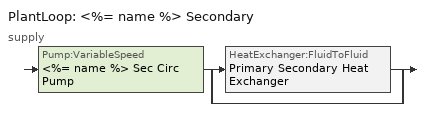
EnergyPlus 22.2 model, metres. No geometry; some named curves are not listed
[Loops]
PlantLoop '<%= name %> Secondary'
 supply: Pump:VariableSpeed '<%= name %> Sec Circ Pump' > split
  | HeatExchanger:FluidToFluid 'Primary Secondary Heat Exchanger'
  | bypass
[Sizing:Plant]
Name | Loop Type | Design Loop Exit Temperature {C} | Loop Design Temperature Difference {deltaC} | Design Loop Exit Temperature | Loop Design Temperature Difference
<%= name %> Secondary; <%= name %> | Cooling | <%= design_temp %> | <%= design_delta %>
<%= name %> Steam Loop | Steam |  |  | <%= 230|'F' %> | <%= 45|'deltaF' %>
[PlantLoop] Fluid Type=Water
Name | Plant Equipment Operation Scheme | Maximum Loop Temperature | Minimum Loop Temperature | Maximum Loop Flow Rate | Minimum Loop Flow Rate | Plant Loop Volume | Load Distribution Scheme | Maximum Loop Temperature {C} | Minimum Loop Temperature {C} | Maximum Loop Flow Rate {m3/s} | Minimum Loop Flow Rate {m3/s} | Plant Loop Volume {m3} | Plant Loop Demand Calculation Scheme | Common Pipe Simulation
<%= name %> Secondary | <%= name %> Sec Loop Operation Scheme List | 98 | 1 | autosize | 0 | AUTOSIZE | OPTIMAL
<%= name %> | <%= name %> Operation Schemes |  |  |  |  |  | Optimal | 98 | 1 | Autosize | 0 | Autosize | <%= ploop_demand_calc_scheme %> | <%= common_pipe_sim %>
[PlantEquipmentList]
<%= name %> Sec Heat Exchanger: Primary Secondary Heat Exchanger
<%= name %> Equipment List: <%= iv_equiplist %>
[PlantEquipmentOperation:CoolingLoad]
Name | Load Range 1 Lower Limit | Load Range 1 Upper Limit | Range 1 Equipment List | Load Range 1 Lower Limit {W} | Load Range 1 Upper Limit {W} | Priority Control 1 Equipment List
<%= name %> Sec Operation Scheme | 0 | 1000000000 | <%= name %> Sec Heat Exchanger
<%= name %> Operation Scheme |  |  |  | 0 | 100000000000000 | <%= name %> Equipment List
[PlantEquipmentOperationSchemes] Control Scheme 1 Schedule=<%= name %> Operation Schedule
Name | Control Scheme 1
<%= name %> Sec Loop Operation Scheme List | <%= name %> Sec Operation Scheme
<%= name %> Operation Schemes | <%= name %> Operation Scheme
[SetpointManager:Scheduled] Control Variable=Temperature
Name | Schedule | Setpoint Node or NodeList
<%= name %> Sec Loop Setpoint Manager | <%= name %> Supply Temperature Schedule | <%= name %> Sec Supply Outlet Node
<%= name %> Setpoint Manager | <%= name %> Supply Temperature Schedule | <%= name %> Setpoint Nodes
<%= name %> Chiller <%= i %> HW Setpoint Manager | <%= name %> Chiller <%= i %> HW Loop Temp Schedule | <%= name %> Heat <%= i %> Outlet Node
<%= name %> Chiller Heat Recovery Setpoint Manager; <%= name %> Chiller Heat Recovery Setpoint Manager | <%= name %> Chiller Heat Recovery Supply Temperature Schedule | Heat Recovery Chiller Chiller Outlet Node
<%= name %> Sec Loop Setpoint Manager | <%= name %> Supply Temperature Schedule | <%= name %> Demand Inlet Node
[HeatExchanger:FluidToFluid] Heat Exchange Model Type=Ideal
Name | Loop Demand Side Design Flow Rate | Loop Supply Side Design Flow Rate {m3/s} | Heat Exchanger U-Factor Times Area Value {W/K} | Control Type | Minimum Temperature Difference to Activate Heat Exchanger {deltaC} | Heat Transfer Metering End Use Type | Component Override Cooling Control Temperature Mode | Sizing Factor | Availability Schedule | Loop Demand Side Design Flow Rate {m3/s} | Heat Exchanger U-Factor Times Area Value {W/k}
Primary Secondary Heat Exchanger | autosize | autosize | autosize | UncontrolledOn | 0.01 | LoopToLoop | Loop | 1
<%= name %> Free Cooling HX |  | Autosize |  | CoolingSetpointModulated | 0.001 | FreeCooling |  |  | <%= name %> Operation Schedule | Autosize | Autosize
[SetpointManager:OutdoorAirReset]
<%= name %> Setpoint Manager: Control Variable=Temperature; Setpoint at Outdoor Low Temperature=<%= supply_temp_at_lo %>; Outdoor Low Temperature=<%= lo_outdoor_temp %>; Setpoint at Outdoor High Temperature=<%= supply_temp_at_hi %>; Outdoor High Temperature=<%= hi_outdoor_temp %>; Setpoint Node or NodeList=<%= name %> Setpoint Nodes
[AvailabilityManager:LowTemperatureTurnOff]
<%= name %> Availability Manager: Temperature {C}=<%= chiller_outdoor_min %>
[Pump:ConstantSpeed]
<%= name %> Pump: Rated Flow Rate {m3/s}=<%= design_flow %>; Rated Pump Head {Pa}=<%= pump_head %>; Rated Power Consumption {W}=<%= pump_power %>; Motor Efficiency=<%= pump_eff %>; Fraction of Motor Inefficiencies to Fluid Stream=0; Pump Control Type=Intermittent
[Pump:VariableSpeed] Fraction of Motor Inefficiencies to Fluid Stream=0; Coefficient 1 of the Part Load Performance Curve=0
Name | Rated Flow Rate {m3/s} | Rated Pump Head {Pa} | Rated Power Consumption {W} | Motor Efficiency | Coefficient 2 of the Part Load Performance Curve | Coefficient 3 of the Part Load Performance Curve | Coefficient 4 of the Part Load Performance Curve | Minimum Flow Rate {m3/s} | Pump Control Type | Design Maximum Flow Rate | Design Pump Head | Design Power Consumption | Design Minimum Flow Rate {m3/s}
<%= name %> Pump | <%= design_flow %> | <%= pump_head %> | <%= pump_power %> | <%= pump_eff %> | 1 | 0 | 0 | 0 | <%= iv_pump_control_type %>
<%= name %> Sec Circ Pump; <%= name %> Pump Secondary |  |  |  | <%= sec_pump_eff %> | 3.2485 | -4.7443 | 2.5295 |  | Intermittent | <%= sec_design_flow %> | <%= sec_pump_head %> | <%= sec_pump_power %> | 0
[Chiller:Electric:ReformulatedEIR]
<%= name %> Chiller <%= i %>: Reference Capacity {W}=Autosize; Reference COP=<%= chiller_cop %>; Reference Leaving Chilled Water Temperature {C}=<%= chw_temp_ref %>; Reference Leaving Condenser Water Temperature {C}=<%= cw_temp_ref %>; Reference Chilled Water Flow Rate {m3/s}=<%= design_flow %>; Reference Condenser Water Flow Rate {m3/s}=Autosize; Cooling Capacity Function of Temperature Curve=<%= name %> Chiller Cap Curve; Electric Input to Cooling Output Ratio Function of Temperature Curve=<%= name %> Chiller EIR Curve; Electric Input to Cooling Output Ratio Function of Part Load Ratio Curve Type=LeavingCondenserWaterTemperature; Electric Input to Cooling Output Ratio Function of Part Load Ratio Curve=<%= name %> Chiller PLR Curve; Minimum Part Load Ratio=0.1; Maximum Part Load Ratio=1; Optimum Part Load Ratio=1; Minimum Unloading Ratio=0.1; Fraction of Compressor Electric Consumption Rejected by Condenser=1; Leaving Chilled Water Lower Temperature Limit {C}=5; Chiller Flow Mode Type=<%= chiller_flow_mode %>; Design Heat Recovery Water Flow Rate {m3/s}=0; Sizing Factor=<%= chiller_sizing %>
[Chiller:Electric:EIR] Cooling Capacity Function of Temperature Curve=<%= name %> Chiller Cap Curve; Electric Input to Cooling Output Ratio Function of Temperature Curve=<%= name %> Chiller EIR Curve; Electric Input to Cooling Output Ratio Function of Part Load Ratio Curve=<%= name %> Chiller PLR Curve; Minimum Part Load Ratio=0.15; Maximum Part Load Ratio=1; Leaving Chilled Water Lower Temperature Limit {C}=2
Name | Reference Capacity {W} | Reference COP | Reference Leaving Chilled Water Temperature {C} | Reference Leaving Condenser Water Temperature {C} | Reference Chilled Water Flow Rate {m3/s} | Reference Condenser Fluid Flow Rate {m3/s} | Optimum Part Load Ratio | Minimum Unloading Ratio | Condenser Type | Fraction of Compressor Electric Consumption Rejected by Condenser | Chiller Flow Mode | Design Heat Recovery Water Flow Rate {m3/s} | Sizing Factor | Reference Entering Condenser Fluid Temperature {C} | Reference Condenser Water Flow Rate {m3/s}
<%= name %> Chiller <%= i %> | Autosize | <%= chiller_cop %> | <%= chw_temp_ref %> | <%= cw_temp_ref %> | <%= design_flow %> | Autosize | 0.8 | 0.15 | <%= iv_condenser_type %> | 1 | <%= chiller_flow_mode %> | 0 | <%= chiller_sizing %>
Heat Recovery Chiller | <%= chiller_hr_cap %> | <%= chiller_hr_cop %> | 6.67 |  | Autosize |  | 1 | 0.25 | <%= iv_cond_type %> |  | LeavingSetpointModulated | <%= chiller_hr_flow %> |  | 35 | Autosize
[ChillerHeater:Absorption:DirectFired]
<%= name %> Chiller <%= i %>: Nominal Cooling Capacity {W}=Autosize; Heating to Cooling Capacity Ratio=0.8; Fuel Input to Cooling Output Ratio=0.97; Fuel Input to Heating Output Ratio=1.25; Electric Input to Cooling Output Ratio=0.01; Electric Input to Heating Output Ratio=0.005; Minimum Part Load Ratio=0.000001; Maximum Part Load Ratio=1; Optimum Part Load Ratio=0.6; Design Entering Condenser Water Temperature {C}=29; Design Leaving Chilled Water Temperature {C}=7; Design Chilled Water Flow Rate {m3/s}=<%= design_flow %>; Design Condenser Water Flow Rate {m3/s}=Autosize; Design Hot Water Flow Rate {m3/s}=Autosize; Cooling Capacity Function of Temperature Curve=<%= name %> GasAbsFlatBiQuad; Fuel Input to Cooling Output Ratio Function of Temperature Curve=<%= name %> GasAbsFlatBiQuad; Fuel Input to Cooling Output Ratio Function of Part Load Ratio Curve=<%= name %> GasAbsLinearQuad; Electric Input to Cooling Output Ratio Function of Temperature Curve=<%= name %> GasAbsFlatBiQuad; Electric Input to Cooling Output Ratio Function of Part Load Ratio Curve=<%= name %> GasAbsFlatQuad; Heating Capacity Function of Cooling Capacity Curve=<%= name %> GasAbsInvLinearQuad; Fuel Input to Heat Output Ratio During Heating Only Operation Curve=<%= name %> GasAbsLinearQuad; Temperature Curve Input Variable=EnteringCondenser; Condenser Type=<%= iv_condenser_type %>; Chilled Water Temperature Lower Limit {C}=2; Fuel Higher Heating Value {kJ/kg}=0; Fuel Type=NaturalGas; Sizing Factor=<%= chiller_sizing %>
[Chiller:Absorption:Indirect]
<%= name %> Chiller <%= i %>: Nominal Capacity {W}=Autosize; Nominal Pumping Power {W}=150; Minimum Part Load Ratio=0.15; Maximum Part Load Ratio=1; Optimum Part Load Ratio=0.65; Design Condenser Inlet Temperature {C}=35; Condenser Inlet Temperature Lower Limit {C}=5; Chilled Water Outlet Temperature Lower Limit {C}=5; Design Chilled Water Flow Rate {m3/s}=<%= design_flow %>; Design Condenser Water Flow Rate {m3/s}=Autosize; Chiller Flow Mode=LeavingSetpointModulated; Generator Heat Input Function of Part Load Ratio Curve=<%= name %> SteamUseFPLR; Pump Electric Input Function of Part Load Ratio Curve=<%= name %> PumpUseFPLR; Capacity Correction Function of Condenser Temperature Curve=<%= name %> CAPfCOND; Capacity Correction Function of Chilled Water Temperature Curve=<%= name %> CAPfEVAP; Generator Heat Input Correction Function of Condenser Temperature Curve=<%= name %> SteamFCondTemp; Generator Heat Input Correction Function of Chilled Water Temperature Curve=<%= name %> SteamFEvapTemp; Generator Heat Source Type=<%= iv_gen_heat_source_type %>; Design Generator Fluid Flow Rate {m3/s}=Autosize; Temperature Lower Limit Generator Inlet {C}=30; Degree of Subcooling in Steam Generator {C}=2; Degree of Subcooling in Steam Condensate Loop {C}=12
[HeatPump:WaterToWater:EquationFit:Cooling]
<%= name %> Chiller <%= i %>: 1, 1, <%= gshp_cooling_capacity %>, <%= gshp_cooling_power %>, <%= name %> Chiller <%= i %> CapacityCurve, <%= name %> Chiller <%= i %> PowerCurve
Heat Recovery Chiller: <%= chiller_hr_load_flow %>, <%= chiller_hr_source_flow %>, <%= chiller_hr_cap %>, <%= chiller_hr_power %>, Heat Recovery Chiller CapacityCurve, Heat Recovery Chiller PowerCurve
[DistrictCooling]
<%= name %> Chiller <%= i %>: Nominal Capacity {W}=1000000000000000
[Schedule:Compact]
<%= name %> Operation Schedule: <%= operation_schedule %>
<%= name %> Chiller <%= i %> HW Loop Temp Schedule: Through: 12/31, For: AllDays, Until: 24:00, 60
[Schedule:Constant]
Name | Hourly Value
<%= name %> Supply Temperature Schedule | <%= design_temp %>
<%= name %> Chiller Heat Recovery Supply Temperature Schedule; <%= name %> Chiller Heat Recovery Supply Temperature Schedule | <%= chiller_hr_temp %>
[CURVE:QUADLINEAR] CoefficientC4=0; CoefficientC5=0
Name | Curve | CoefficientC1 | CoefficientC2 | CoefficientC3
 | <%= name %> Chiller <%= i %> CapacityCurve | -1.15 | 3.47 | -1.32
 | <%= name %> Chiller <%= i %> PowerCurve | -8.65 | 0.96 | 8.69
 | Heat Recovery Chiller CapacityCurve | 1 | 0 | 0
 | Heat Recovery Chiller PowerCurve | 1 | 0 | 0
[Curve:Biquadratic]
Name | Coefficient1 Constant | Coefficient2 x | Coefficient3 x**2 | Coefficient4 y | Coefficient5 y**2 | Coefficient6 x*y | Minimum Value of x | Maximum Value of x | Minimum Value of y | Maximum Value of y | Minimum Curve Output | Maximum Curve Output
<%= name %> GasAbsFlatBiQuad | 1 | 0 | 0 | 0 | 0 | 0 | 0 | 50 | 0 | 50
<%= name %> Chiller Cap Curve | 0.754289 | 0.0607717 | -0.000206602 | 0.00928003 | -0.000215216 | -0.000869018 | 0 | 100 | 0 | 100 | 0 | 1.5
<%= name %> Chiller EIR Curve | 0.749523 | -0.000485997 | 0.000212959 | -0.00769122 | 0.000523089 | -0.000545585 | 0 | 100 | 0 | 100 | 0 | 1.5
<%= name %> Chiller Cap Curve | 0.993365 | 0.0351381 | 0.00032722 | -0.00347376 | -5.33148e-05 | -0.000229757 | 0 | 100 | 0 | 100 | 0 | 1.5
<%= name %> Chiller EIR Curve | 0.638755 | -0.00743548 | 0.00057686 | -0.00086099 | 0.000474989 | -0.000707363 | 0 | 100 | 0 | 100 | 0 | 1.5
<%= name %> Chiller Cap Curve | 1.04338 | 0.0407077 | 0.0004506 | -0.0041514 | -8.86e-05 | -0.0003467 | 0 | 20 | 0 | 50
<%= name %> Chiller EIR Curve | 0.596191 | -0.0099496 | 0.0007888 | 0.0004506 | 0.0004875 | -0.0007623 | 0 | 20 | 0 | 50
<%= name %> Chiller Cap Curve | 1.0257 | 0.0232748 | -0.00469371 | -0.00709272 | -0.000375497 | 0.00284305 | 6.67 | 10 | 21.11 | 29.44
<%= name %> Chiller EIR Curve | 0.263407 | -0.00702522 | -0.000494261 | 0.0251693 | 0.000171277 | -0.000430973 | 6.67 | 10 | 21.11 | 29.44
<%= name %> Chiller Cap Curve | 0.178591 | -0.0590002 | -0.000594696 | 0.0929789 | -0.00284102 | 0.00497422 | 4.44 | 8.89 | 12.78 | 35
<%= name %> Chiller EIR Curve | 0.772877 | 0.022101 | -7.99e-05 | -0.0070045 | 0.0004763 | -0.0010612 | 0 | 20 | 0 | 50
<%= name %> Chiller Cap Curve | 1.04338 | 0.0407073 | 0.0004506 | -0.0041514 | -8.86e-05 | -0.0003467 | 5 | 10 | 12.7 | 51.67
<%= name %> Chiller EIR Curve | 0.596191 | -0.0099493 | 0.0007888 | 0.0004506 | 0.0004875 | -0.0007623 | 5 | 10 | 12.7 | 51.67
<%= name %> Chiller Cap Curve | 1.04338 | 0.0407077 | 0.0004506 | -0.0041514 | -8.86e-05 | -0.0003467 | 5 | 10 | 12.7 | 51.67
<%= name %> Chiller EIR Curve | 0.596191 | -0.0099496 | 0.0007888 | 0.0004506 | 0.0004875 | -0.0007623 | 5 | 10 | 12.7 | 51.67
<%= name %> Chiller Cap Curve; <%= name %> Chiller Cap Curve | 0.760017 | 0.0147432 | 0.0002144 | 0.0207218 | -0.0006425 | 0.0008007 | 5 | 10 | 17.78 | 46.11
<%= name %> Chiller EIR Curve; <%= name %> Chiller EIR Curve | 0.677258 | 0.0117857 | -0.0001967 | 0.0014414 | 0.0003005 | -0.0006807 | 5 | 10 | 17.78 | 46.11
<%= name %> Chiller Cap Curve | 1.35608 | 0.04875 | -0.000888 | -0.014525 | -0.000286 | -4.0e-05 | 4.44 | 12.22 | 15.56 | 29.44 | 0.87 | 1.52
<%= name %> Chiller EIR Curve | 0.756376 | -0.015019 | 0.000156 | 0.00246 | 0.000515 | -0.000687 | 4.44 | 12.22 | 15.56 | 29.44 | 0.63 | 1.12
<%= name %> Chiller Cap Curve | 0.899926 | 0.030102 | -0.000332 | -0.001743 | -9.2e-05 | 0.000229 | 4.44 | 12.22 | 15.56 | 29.44 | 0.93 | 1.21
<%= name %> Chiller EIR Curve | 0.428265 | -0.024071 | 0.000849 | 0.016416 | 0.000381 | -0.00059 | 4.44 | 12.22 | 15.56 | 29.44 | 0.5 | 1.07
<%= name %> Chiller Cap Curve | 0.536234 | 0.005581 | -0.0013654 | 0.0488966 | -0.0012018 | 0.0010523 | 5 | 10 | 17.78 | 46.11
<%= name %> Chiller EIR Curve | 1.08218 | 0.0042977 | -0.0013182 | -0.0260781 | 0.0008256 | -0.0006013 | 5 | 10 | 17.78 | 46.11
<%= name %> Chiller Cap Curve | 0.744645 | 0.0114858 | 1.48e-05 | 0.022401 | -0.000688 | 0.0009839 | 5 | 10 | 17.78 | 46.11
<%= name %> Chiller EIR Curve | 0.772877 | 0.022101 | -7.99e-05 | -0.0070045 | 0.0004763 | -0.0010612 | 5 | 10 | 17.78 | 46.11
<%= name %> Chiller Cap Curve | 0.906117 | 0.0292267 | -0.0003665 | -0.0009698 | -9.07e-05 | 0.0002535 | 5 | 10 | 17.78 | 46.11
<%= name %> Chiller EIR Curve | 0.361778 | -0.0230016 | 0.0009672 | 0.0131801 | 0.0003761 | -0.0007121 | 5 | 10 | 17.78 | 46.11
<%= name %> Chiller Cap Curve; <%= name %> Chiller Cap Curve; <%= name %> Chiller Cap Curve | 0.906115 | 0.0292277 | -0.0003647 | -0.0009709 | -9.05e-05 | 0.0002527 | 5 | 10 | 17.78 | 46.11
<%= name %> Chiller EIR Curve; <%= name %> Chiller EIR Curve | 0.36171 | -0.0229833 | 0.0009519 | 0.0131889 | 0.0003752 | -0.0007059 | 5 | 10 | 17.78 | 46.11
<%= name %> Chiller EIR Curve | 0.377312 | -0.0229032 | 0.0016504 | 0.0118156 | 0.0004345 | -0.0010132 | 5 | 10 | 17.78 | 46.11
[Curve:Quadratic]
Name | Coefficient1 Constant | Coefficient2 x | Coefficient3 x**2 | Minimum Value of x | Maximum Value of x | Minimum Curve Output | Maximum Curve Output
<%= name %> GasAbsFlatQuad | 1 | 0 | 0 | 0 | 50
<%= name %> GasAbsLinearQuad | 0 | 1 | 0 | 0 | 50
<%= name %> GasAbsInvLinearQuad | 1 | -1 | 0 | 0 | 50
<%= name %> PumpUseFPLR | 1 | 0 | 0 | 0.15 | 1
<%= name %> Chiller PLR Curve | 0.764675 | -0.31853 | 0.563592 | 0 | 1.5 | 0 | 1.5
<%= name %> Chiller PLR Curve | 0.754114 | -0.320494 | 0.566095 | 0 | 1.5 | 0 | 1.5
<%= name %> Chiller PLR Curve | 0.0727 | 0.953 | -0.0266 | 0 | 1.2
<%= name %> Chiller PLR Curve; <%= name %> Chiller PLR Curve | 0.141 | 0.655 | 0.203 | 0 | 1
<%= name %> Chiller PLR Curve | 0.055483 | 0.451866 | 0.488242 | 0.1 | 100 | 0.11
<%= name %> Chiller PLR Curve | 0 | 0.6206 | 0.3893 | 0.1 | 100 | 0.07
[Curve:Cubic]
Name | Coefficient1 Constant | Coefficient2 x | Coefficient3 x**2 | Coefficient4 x**3 | Minimum Value of x | Maximum Value of x | Input Unit Type for X | Output Unit Type
<%= name %> SteamUseFPLR | 0.18892 | 0.968044 | 1.119202 | -0.5034 | 0.15 | 1
<%= name %> CAPfCOND | 0.245507 | 0.023614 | 2.78e-05 | 0.000013 | 7 | 25
<%= name %> CAPfEVAP | 0.690571 | 0.065571 | -0.00289 | 0 | 4 | 10
<%= name %> SteamFCondTemp | 0.712019 | -0.00478 | 0.000864 | -1.3e-05 | 7 | 30 | Temperature | Dimensionless
<%= name %> SteamFEvapTemp | 0.995571 | 0.046821 | -0.01099 | 0.000608 | 4 | 10 | Temperature | Dimensionless
[Curve:Bicubic] Coefficient7 x**3=0; Coefficient9 x**2*y=0; Coefficient10 x*y**2=0; Maximum Value of y=1.03
Name | Coefficient1 Constant | Coefficient2 x | Coefficient3 x**2 | Coefficient4 y | Coefficient5 y**2 | Coefficient6 x*y | Coefficient8 y**3 | Minimum Value of x | Maximum Value of x | Minimum Value of y | Input Unit Type for X | Input Unit Type for Y | Output Unit Type
<%= name %> Chiller PLR Curve; <%= name %> Chiller PLR Curve | 0.0460213 | 0.0243394 | 6.39453e-05 | -0.364856 | 1.85476 | -0.0280935 | -0.482152 | 14.56 | 34.97 | 0.18 | Temperature | Dimensionless | Dimensionless
<%= name %> Chiller PLR Curve; <%= name %> Chiller PLR Curve; <%= name %> Chiller PLR Curve; <%= name %> Chiller PLR Curve; <%= name %> Chiller PLR Curve; <%= name %> Chiller PLR Curve; <%= name %> Chiller PLR Curve; <%= name %> Chiller PLR Curve | -0.136053 | 0.0086427 | 3.85558e-06 | 1.02403 | 0.0604744 | -0.00894786 | 0.057066 | 31.13 | 36.52 | 0.19
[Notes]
and whether manual check/update is required
| EnergyPlus                                                 | Manual |
| Object Name                                                | Update |
| Sizing:Plant                                               |        |
| PlantEquipmentOperation:CoolingLoad                        |        |
| SetpointManager:Scheduled                                  |        |
| HeatExchanger:FluidToFluid                                 |        |
| Schedule:Compact                                           |        |
| Schedule:Constant                                          |        |
| SetpointManager:OutdoorAirReset                            |        |
| AvailabilityManager:LowTemperatureTurnOff                  |        |
| OutdoorAir:Node                                            |        |
| Pump:ConstantSpeed                                         |        |
| Pump:VariableSpeed                                         |        |
| Chiller:Electric:ReformulatedEIR                           |        |
| Chiller:Electric:EIR                                       |        |
| ChillerHeater:Absorption:DirectFired                       |        |
| Chiller:Absorption:Indirect                                |        |
| HeatPump:WaterToWater:EquationFit:Cooling                  |        |
| Curve:Biquadratic                                          |        |
| Curve:Quadratic                                            |        |
| Curve:Cubic                                                |        |
| Pipe:Adiabatic                                             |        |
| Connector:Splitter                                         |        |
| Connector:Mixer                                            |        |
| Curve:Bicubic                                              |        |
x!require "modelkit/energyplus"
x!parameter "name"
x!parameter "branch_names"
x!parameter "design_flow", :default=>Autosize
x!parameter "design_temp", :default=>44['F']  # Chilled water system supply temperature
x!parameter "design_delta", :default=>12['deltaF']  # Chilled water system design temperature difference
x!parameter "sec_design_flow", :default=>Autosize # Secondary pump flow rate
x!parameter "sec_pump_head",:default=>70['ft H2O'] # Secondary pump head
x!parameter "sec_pump_power", :default=>Autosize # Secondary pump power
x!parameter "sec_pump_eff", :default=>0.9 # Secondary pump motor efficiency
x!# supply temp schedule?
x!# Constant speed pump might not be correct yet
x!parameter "loop_config", :default=>"PRIMARY-ONLY" # ("PRIMARY-ONLY" | "PRIMARY-SECONDARY" | "PRIMARY-SECONDARY-COMMON")
x!parameter "pump_type", :default=>"CONSTANT"     #  (CONSTANT | VARIABLE)
x!parameter "pump_eff", :default=>0.6
x!parameter "pump_head", :default=>70['ft H2O']
x!parameter "pump_control", :default=>"CONTINUOUS"   # (CONTINUOUS | INTERMITTENT)
x!parameter "pump_power", :default=>Autosize
x!parameter "pump_curve", :default=>"NOT USED"
x!parameter "cooling_source", :default=>"CHILLER"  # Central cooling source equipment (CHILLER | GSHP | DISTRICT)
x!parameter "chiller_type", :default=>"ELECTRIC"  # (ELECTRIC | ABSORPTION)
x!parameter "chiller_generator_type", :default=>"HOTWATER"  # For absorption chillers only (HOTWATER | STEAM | DIRECTFIRED)
x!# NOTE: If HOTWATER or STEAM is selected, the chiller condenser type must be set to WATERCOOLED.
x!# NOTE: If DIRECTFIRED is selected, the heating_source must be set to "ABSORPTIONCHILLER" for hotwater.imf.
x!parameter "num_chillers", :default=>1
x!parameter "chiller_model", :default=>"TRANE_RTAA_125"  # (TRANE_RTAA_125 | TRANE_CGA_120 | Air-Cooled GTE 150tons Default 90.1-2004 | WC Screw Default 90.1-2004 | WC Centrifugal Default 90.1-2004 | AC 2010 | AC 2004 | WC Cent 2010 A | WC Cent 2010 B | WC Cent 2004 Small | WC Cent 2004 Large | WC PD 2010 B | WC PD 2010 A Small | WC PD 2010 A Large | WC PD 2004 )
x!parameter "chiller_cop", :default=>2.87  # Chiller nominal COP
x!parameter "chiller_sizing", :default=>1.0  # Chiller sizing factor (formerly to counteract oversizing problem; as of 7.2 chiller seems to undersize)
x!parameter "chiller_condenser", :default=>"AIRCOOLED"  # Chiller condenser type (AIRCOOLED | WATERCOOLED | EVAPCOOLED)
x!parameter "chiller_heatpump_hr", :default=>false  # Chiller heat pump heat recovery
x!parameter "chiller_heatpump_hr_type", :default=>"SERIES"  # Chiller condenser type (SERIES | PARALLEL)
x!parameter "chiller_hr_load_flow", :default=>1440['GPM']
x!parameter "chiller_hr_source_flow", :default=>860['GPM']
x!parameter "chiller_cond_hr", :default=>false  # Chiller condenser heat recovery
x!parameter "chiller_cond_hr_type", :default=>"SERIES"  # Chiller condenser type (SERIES | PARALLEL)
x!parameter "chiller_hr_cap", :default=>Autosize  # Heat recovery chiller capacity (W)
x!parameter "chiller_hr_cop", :default=>3.45  # Heat recovery chiller nominal COP
x!parameter "chiller_hr_flow", :default=>Autosize  # Design heat recovery flow rate (m3/s) - don't mess with it! Autosize
x!parameter "chiller_hr_temp", :default=>155['F']  # Chiller heat pump heat recovery
x!parameter "chiller_outdoor_min", :default=>-99['F']  # Minimum outdoor temperature below which the chiller is shut-off
x!parameter "chiller_flow_mode", :default=>"LeavingSetpointModulated"
x!parameter "chiller_economizer", :default=>false  # Turn on/off chiller water-side economizer; requires water-cooled chiller
x!parameter "gshp_cooling_cop", :default=>5.6
x!parameter "gshp_cooling_capacity", :default=>200000000['W']
